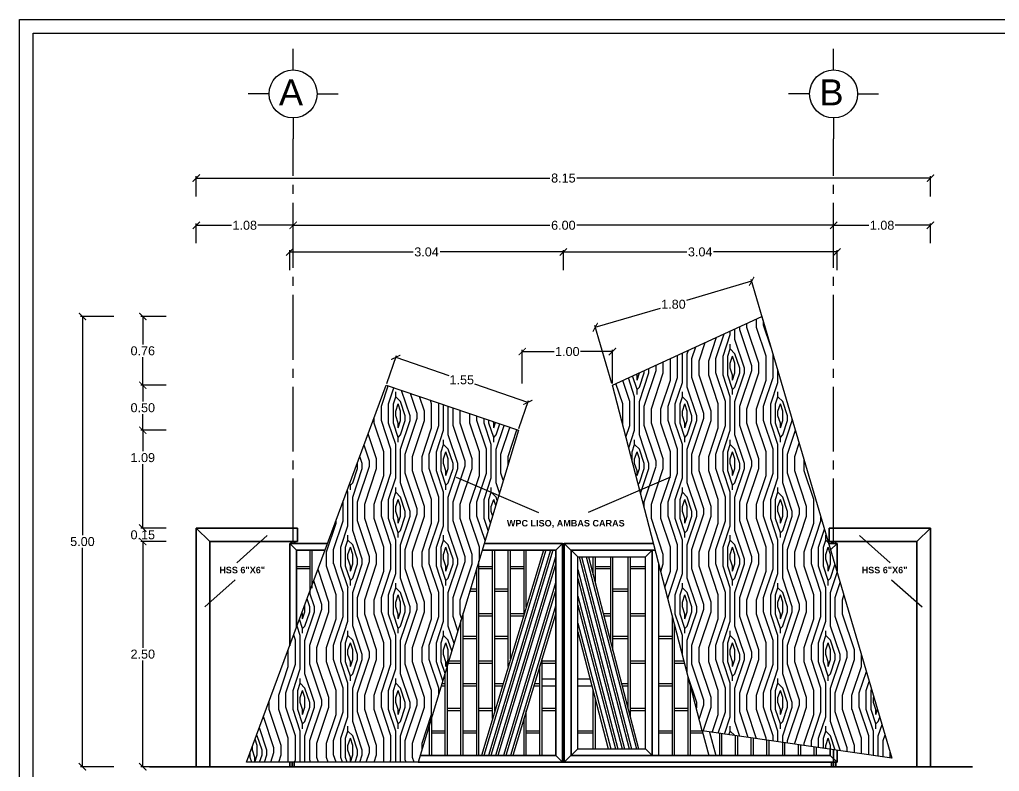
# Model space of a CAD drawing. Header units: millimetres. Extents: x 525387 to 527545, y 2235066 to 2235448.
# Drawn here: x 525706.13 to 525717.01, y 2235158.65 to 2235167 of the extents above; entities that cross this region are included whole.
import ezdxf

# ---------------------------------------------------------------- set-up
doc = ezdxf.new("R2010")
doc.units = ezdxf.units.MM
doc.linetypes.add('ACAD_ISO04W100', pattern=[30, 24, -3, 0, -3])
for name, color, linetype in [('auxiliar', 6, 'Continuous'), ('COTAS', 2, 'Continuous'), ('EJES', 1, 'Continuous'), ('muebles', 2, 'Continuous'), ('pie de plano', 7, 'Continuous'), ('ventanas', 3, 'Continuous')]:
    doc.layers.add(name, color=color, linetype=linetype)
doc.layers.add('muro', color=5, linetype='Continuous', lineweight=35)
doc.styles.add('ARIAL', font='ariali.ttf')
doc.styles.get("Standard").update_dxf_attribs({"font": 'arial.ttf'})
doc.styles.add('STYLE1', font='arial.ttf')
doc.dimstyles.new('ISO-25', dxfattribs={"dimtxt": 0.04, "dimasz": 0.02, "dimexe": 0.02, "dimexo": 0.02, "dimgap": 0.02, "dimtad": 0, "dimtih": 1, "dimtoh": 1, "dimzin": 1, "dimdsep": 46, "dimtxsty": 'Standard', "dimcen": 0.02, "dimazin": 0, "dimtfac": 1, "dimtmove": 0, "dimatfit": 3, "dimfxl": 1, "dimarcsym": 0})
pattern_1 = [(45, (525715.6367, 2235159.1811), (0, 1.06066), [0.0375, -0.7125]), (135, (525715.6632, 2235159.57884), (-1.06066, 8e-17), [0.075, -0.675]), (90, (525715.61017, 2235159.41974), (-0.53033, 0.53033), [0.053025, -0.159075, 0.053025, -0.10605, 0.37125, -0.318235]), (90, (525715.6367, 2235159.12806), (-0.53033, 0.53033), [0.053033, -0.106065, 0.053033, -0.84853]), (90, (525715.76927, 2235159.3667), (-0.53033, 0.53033), [0.05303, -1.00763]), (90, (525715.8488, 2235159.3932), (-0.53033, 0.53033), [0.05303, -1.00763]), (90, (525715.71623, 2235159.3667), (-0.53033, 0.53033), [0.05303, -1.00763]), (90, (525715.6632, 2235159.3667), (-0.53033, 0.53033), [0.106065, -0.954595]), (90, (525715.39804, 2235159.89704), (-0.53033, 0.53033), [0.106065, -0.954595]), (90, (525715.58365, 2235159.3402), (-0.53033, 0.53033), [0.21213, -0.84853]), (90, (525715.5306, 2235159.3402), (-0.53033, 0.53033), [0.21213, -0.84853]), (90, (525715.71623, 2235159.844), (-0.53033, 0.53033), [0.21213, -0.84853]), (90, (525715.45107, 2235159.3667), (-0.53033, 0.53033), [0.1591, -0.90156]), (90, (525715.26545, 2235159.3402), (-0.53033, 0.53033), [0.1591, -0.90156]), (90, (525715.3715, 2235159.3402), (-0.53033, 0.53033), [0.1591, -0.90156]), (90, (525715.55714, 2235159.844), (-0.53033, 0.53033), [0.265165, -0.795495]), (90, (525715.4776, 2235159.8175), (-0.53033, 0.53033), [0.265165, -0.795495]), (90, (525715.6632, 2235159.73794), (-0.53033, 0.53033), [0.37123, -0.68943]), (71.565, (525715.6367, 2235159.28716), (0.53033, 0.53033), [0.08385, -1.5932]), (71.565, (525715.58365, 2235159.55232), (0.53033, 0.53033), [0.08385, -1.5932]), (71.565, (525715.61017, 2235159.47277), (0.53033, 0.53033), [0.08385, -1.5932]), (71.565, (525715.6632, 2235159.2076), (0.53033, 0.53033), [0.167705, -1.509346]), (71.565, (525715.53062, 2235159.55232), (0.53033, 0.53033), [0.25156, -1.425493]), (71.565, (525715.45107, 2235159.5258), (0.53033, 0.53033), [0.33541, -1.34164]), (71.565, (525715.37152, 2235159.4993), (0.53033, 0.53033), [0.33541, -1.34164]), (71.565, (525715.13287, 2235159.57884), (0.53033, 0.53033), [0.33541, -1.34164]), (71.565, (525715.1859, 2235159.5258), (0.53033, 0.53033), [0.41926, -1.25779]), (71.565, (525715.26545, 2235159.4993), (0.53033, 0.53033), [0.41926, -1.25779]), (108.435, (525715.6632, 2235159.47277), (-0.53033, 0.53033), [0.08385, -1.5932]), (108.435, (525715.6367, 2235159.3402), (-0.53033, 0.53033), [0.08385, -1.5932]), (108.435, (525715.6367, 2235159.1811), (-0.53033, 0.53033), [0.167705, -1.509346]), (108.435, (525715.71623, 2235159.41974), (-0.53033, 0.53033), [0.167705, -1.509346]), (108.435, (525715.61017, 2235159.10154), (-0.53033, 0.53033), [0.25156, -1.425493]), (108.435, (525715.55714, 2235159.0485), (-0.53033, 0.53033), [0.33541, -1.34164]), (108.435, (525716.0079, 2235159.55232), (-0.53033, 0.53033), [0.33541, -1.34164]), (108.435, (525715.76927, 2235159.41974), (-0.53033, 0.53033), [0.33541, -1.34164]), (108.435, (525715.92837, 2235159.47277), (-0.53033, 0.53033), [0.41926, -1.25779]), (108.435, (525715.8488, 2235159.44626), (-0.53033, 0.53033), [0.41926, -1.25779])]

# ---------------------------------------------------------------- blocks, each defined once
blk = doc.blocks.new('_ArchTick')
at = {"color": 0, "linetype": 'ByBlock', "lineweight": 0, "const_width": 0.15}
blk.add_lwpolyline([(-0.5, -0.5), (0.5, 0.5)], dxfattribs=at)
blk = doc.blocks.new('*D258')
at = {"layer": 'COTAS', "color": 0, "linetype": 'Continuous', "lineweight": -2, "transparency": 16777216}
for p, q in [((525708.093, 2235164.518), (525708.093, 2235164.738)), ((525708.093, 2235164.718), (525708.485, 2235164.718)), ((525709.168, 2235164.718), (525708.776, 2235164.718)), ((525709.168, 2235164.518), (525709.168, 2235164.738))]:
    blk.add_line(p, q, dxfattribs=at)
at = {"layer": 'Defpoints', "color": 0, "linetype": 'Continuous', "transparency": 16777216}
for p in [(525709.168, 2235164.718), (525708.093, 2235164.498), (525709.168, 2235164.498)]:
    blk.add_point(p, dxfattribs=at)
at = {"layer": 'COTAS', "color": 0, "linetype": 'Continuous', "lineweight": -2, "transparency": 16777216, "xscale": 0.08, "yscale": 0.08, "zscale": 0.08, "rotation": 180}
blk.add_blockref('_ArchTick', (525708.093, 2235164.718), dxfattribs=at)
at = {"layer": 'COTAS', "color": 0, "linetype": 'Continuous', "lineweight": -2, "transparency": 16777216, "xscale": 0.08, "yscale": 0.08, "zscale": 0.08}
blk.add_blockref('_ArchTick', (525709.168, 2235164.718), dxfattribs=at)
at = {"layer": 'COTAS', "color": 0, "linetype": 'Continuous', "lineweight": -3, "transparency": 16777216, "insert": (525708.631, 2235164.718), "char_height": 0.1, "attachment_point": 5}
blk.add_mtext('1.08', dxfattribs=at)
blk = doc.blocks.new('*D259')
at = {"layer": 'COTAS', "color": 0, "linetype": 'Continuous', "lineweight": -2, "transparency": 16777216}
for p, q in [((525709.168, 2235164.518), (525709.168, 2235164.738)), ((525709.168, 2235164.718), (525712.018, 2235164.718)), ((525715.168, 2235164.718), (525712.318, 2235164.718)), ((525715.168, 2235164.518), (525715.168, 2235164.738))]:
    blk.add_line(p, q, dxfattribs=at)
at = {"layer": 'Defpoints', "color": 0, "linetype": 'Continuous', "transparency": 16777216}
for p in [(525715.168, 2235164.718), (525709.168, 2235164.498), (525715.168, 2235164.498)]:
    blk.add_point(p, dxfattribs=at)
at = {"layer": 'COTAS', "color": 0, "linetype": 'Continuous', "lineweight": -2, "transparency": 16777216, "xscale": 0.08, "yscale": 0.08, "zscale": 0.08, "rotation": 180}
blk.add_blockref('_ArchTick', (525709.168, 2235164.718), dxfattribs=at)
at = {"layer": 'COTAS', "color": 0, "linetype": 'Continuous', "lineweight": -2, "transparency": 16777216, "xscale": 0.08, "yscale": 0.08, "zscale": 0.08}
blk.add_blockref('_ArchTick', (525715.168, 2235164.718), dxfattribs=at)
at = {"layer": 'COTAS', "color": 0, "linetype": 'Continuous', "lineweight": -3, "transparency": 16777216, "insert": (525712.168, 2235164.718), "char_height": 0.1, "attachment_point": 5}
blk.add_mtext('6.00', dxfattribs=at)
blk = doc.blocks.new('*D260')
at = {"layer": 'COTAS', "color": 0, "linetype": 'Continuous', "lineweight": -2, "transparency": 16777216}
for p, q in [((525715.168, 2235164.518), (525715.168, 2235164.738)), ((525715.168, 2235164.718), (525715.56, 2235164.718)), ((525716.243, 2235164.718), (525715.851, 2235164.718)), ((525716.243, 2235164.518), (525716.243, 2235164.738))]:
    blk.add_line(p, q, dxfattribs=at)
at = {"layer": 'Defpoints', "color": 0, "linetype": 'Continuous', "transparency": 16777216}
for p in [(525716.243, 2235164.718), (525715.168, 2235164.498), (525716.243, 2235164.498)]:
    blk.add_point(p, dxfattribs=at)
at = {"layer": 'COTAS', "color": 0, "linetype": 'Continuous', "lineweight": -2, "transparency": 16777216, "xscale": 0.08, "yscale": 0.08, "zscale": 0.08, "rotation": 180}
blk.add_blockref('_ArchTick', (525715.168, 2235164.718), dxfattribs=at)
at = {"layer": 'COTAS', "color": 0, "linetype": 'Continuous', "lineweight": -2, "transparency": 16777216, "xscale": 0.08, "yscale": 0.08, "zscale": 0.08}
blk.add_blockref('_ArchTick', (525716.243, 2235164.718), dxfattribs=at)
at = {"layer": 'COTAS', "color": 0, "linetype": 'Continuous', "lineweight": -3, "transparency": 16777216, "insert": (525715.706, 2235164.718), "char_height": 0.1, "attachment_point": 5}
blk.add_mtext('1.08', dxfattribs=at)
blk = doc.blocks.new('*D261')
at = {"layer": 'COTAS', "color": 0, "linetype": 'Continuous', "lineweight": -2, "transparency": 16777216}
for p, q in [((525708.093, 2235165.038), (525708.093, 2235165.262)), ((525708.093, 2235165.242), (525712.018, 2235165.242)), ((525716.243, 2235165.242), (525712.318, 2235165.242)), ((525716.243, 2235165.038), (525716.243, 2235165.262))]:
    blk.add_line(p, q, dxfattribs=at)
at = {"layer": 'Defpoints', "color": 0, "linetype": 'Continuous', "transparency": 16777216}
for p in [(525716.243, 2235165.242), (525708.093, 2235165.018), (525716.243, 2235165.018)]:
    blk.add_point(p, dxfattribs=at)
at = {"layer": 'COTAS', "color": 0, "linetype": 'Continuous', "lineweight": -2, "transparency": 16777216, "xscale": 0.08, "yscale": 0.08, "zscale": 0.08, "rotation": 180}
blk.add_blockref('_ArchTick', (525708.093, 2235165.242), dxfattribs=at)
at = {"layer": 'COTAS', "color": 0, "linetype": 'Continuous', "lineweight": -2, "transparency": 16777216, "xscale": 0.08, "yscale": 0.08, "zscale": 0.08}
blk.add_blockref('_ArchTick', (525716.243, 2235165.242), dxfattribs=at)
at = {"layer": 'COTAS', "color": 0, "linetype": 'Continuous', "lineweight": -3, "transparency": 16777216, "insert": (525712.168, 2235165.242), "char_height": 0.1, "attachment_point": 5}
blk.add_mtext('8.15', dxfattribs=at)
blk = doc.blocks.new('*D262')
at = {"layer": 'COTAS', "color": 0, "linetype": 'Continuous', "lineweight": -2, "transparency": 16777216}
for p, q in [((525714.442, 2235163.471), (525714.252, 2235164.116)), ((525714.258, 2235164.096), (525713.535, 2235163.884)), ((525712.522, 2235163.586), (525713.245, 2235163.799)), ((525712.706, 2235162.961), (525712.517, 2235163.605))]:
    blk.add_line(p, q, dxfattribs=at)
at = {"layer": 'Defpoints', "color": 0, "linetype": 'Continuous', "transparency": 16777216}
for p in [(525714.258, 2235164.096), (525714.447, 2235163.452), (525712.712, 2235162.942)]:
    blk.add_point(p, dxfattribs=at)
at = {"layer": 'COTAS', "color": 0, "linetype": 'Continuous', "lineweight": -2, "transparency": 16777216, "xscale": 0.08, "yscale": 0.08, "zscale": 0.08}
for p, rotation in [((525714.258, 2235164.096), 16.38531262019208), ((525712.522, 2235163.586), 196.3853126201921)]:
    blk.add_blockref('_ArchTick', p, dxfattribs=dict(at, rotation=rotation))
at = {"layer": 'COTAS', "color": 0, "linetype": 'Continuous', "lineweight": -3, "transparency": 16777216, "insert": (525713.39, 2235163.841), "char_height": 0.1, "attachment_point": 5}
blk.add_mtext('1.80', dxfattribs=at)
blk = doc.blocks.new('*D263')
at = {"layer": 'COTAS', "color": 0, "linetype": 'Continuous', "lineweight": -2, "transparency": 16777216}
for p, q in [((525711.712, 2235162.962), (525711.712, 2235163.336)), ((525711.712, 2235163.316), (525712.067, 2235163.316)), ((525712.712, 2235163.316), (525712.357, 2235163.316)), ((525712.712, 2235162.962), (525712.712, 2235163.336))]:
    blk.add_line(p, q, dxfattribs=at)
at = {"layer": 'Defpoints', "color": 0, "linetype": 'Continuous', "transparency": 16777216}
for p in [(525711.712, 2235163.316), (525711.712, 2235162.942), (525712.712, 2235162.942)]:
    blk.add_point(p, dxfattribs=at)
at = {"layer": 'COTAS', "color": 0, "linetype": 'Continuous', "lineweight": -2, "transparency": 16777216, "xscale": 0.08, "yscale": 0.08, "zscale": 0.08, "rotation": 180}
blk.add_blockref('_ArchTick', (525711.712, 2235163.316), dxfattribs=at)
at = {"layer": 'COTAS', "color": 0, "linetype": 'Continuous', "lineweight": -2, "transparency": 16777216, "xscale": 0.08, "yscale": 0.08, "zscale": 0.08}
blk.add_blockref('_ArchTick', (525712.712, 2235163.316), dxfattribs=at)
at = {"layer": 'COTAS', "color": 0, "linetype": 'Continuous', "lineweight": -3, "transparency": 16777216, "insert": (525712.212, 2235163.316), "char_height": 0.1, "attachment_point": 5}
blk.add_mtext('1.00', dxfattribs=at)
blk = doc.blocks.new('*D264')
at = {"layer": 'COTAS', "color": 0, "linetype": 'Continuous', "lineweight": -2, "transparency": 16777216}
for p, q in [((525710.208, 2235162.961), (525710.314, 2235163.271)), ((525710.307, 2235163.252), (525710.895, 2235163.052)), ((525711.774, 2235162.752), (525711.186, 2235162.953)), ((525711.674, 2235162.461), (525711.78, 2235162.771))]:
    blk.add_line(p, q, dxfattribs=at)
at = {"layer": 'Defpoints', "color": 0, "linetype": 'Continuous', "transparency": 16777216}
for p in [(525710.307, 2235163.252), (525710.202, 2235162.942), (525711.668, 2235162.442)]:
    blk.add_point(p, dxfattribs=at)
at = {"layer": 'COTAS', "color": 0, "linetype": 'Continuous', "lineweight": -2, "transparency": 16777216, "xscale": 0.08, "yscale": 0.08, "zscale": 0.08}
for p, rotation in [((525710.307, 2235163.252), 161.194489787078), ((525711.774, 2235162.752), 341.194489787078)]:
    blk.add_blockref('_ArchTick', p, dxfattribs=dict(at, rotation=rotation))
at = {"layer": 'COTAS', "color": 0, "linetype": 'Continuous', "lineweight": -3, "transparency": 16777216, "insert": (525711.04, 2235163.002), "char_height": 0.1, "attachment_point": 5}
blk.add_mtext('1.55', dxfattribs=at)
blk = doc.blocks.new('*D265')
at = {"layer": 'COTAS', "color": 0, "linetype": 'Continuous', "lineweight": -2, "transparency": 16777216}
for p, q in [((525707.757, 2235161.206), (525707.479, 2235161.206)), ((525707.499, 2235161.206), (525707.499, 2235160.027)), ((525707.499, 2235158.706), (525707.499, 2235159.885)), ((525707.757, 2235158.706), (525707.479, 2235158.706))]:
    blk.add_line(p, q, dxfattribs=at)
at = {"layer": 'Defpoints', "color": 0, "linetype": 'Continuous', "transparency": 16777216}
for p in [(525707.499, 2235161.206), (525707.777, 2235161.206), (525707.777, 2235158.706)]:
    blk.add_point(p, dxfattribs=at)
at = {"layer": 'COTAS', "color": 0, "linetype": 'Continuous', "lineweight": -2, "transparency": 16777216, "xscale": 0.08, "yscale": 0.08, "zscale": 0.08}
for p, rotation in [((525707.499, 2235161.206), 90), ((525707.499, 2235158.706), 270)]:
    blk.add_blockref('_ArchTick', p, dxfattribs=dict(at, rotation=rotation))
at = {"layer": 'COTAS', "color": 0, "linetype": 'Continuous', "lineweight": -3, "transparency": 16777216, "insert": (525707.499, 2235159.956), "char_height": 0.1, "attachment_point": 5}
blk.add_mtext('2.50', dxfattribs=at)
blk = doc.blocks.new('*D266')
at = {"layer": 'COTAS', "color": 0, "linetype": 'Continuous', "lineweight": -2, "transparency": 16777216}
for p, q in [((525707.737, 2235162.442), (525707.479, 2235162.442)), ((525707.499, 2235162.442), (525707.499, 2235162.209)), ((525707.499, 2235161.356), (525707.499, 2235162.067)), ((525707.737, 2235161.356), (525707.479, 2235161.356))]:
    blk.add_line(p, q, dxfattribs=at)
at = {"layer": 'Defpoints', "color": 0, "linetype": 'Continuous', "transparency": 16777216}
for p in [(525707.499, 2235162.442), (525707.757, 2235162.442), (525707.757, 2235161.356)]:
    blk.add_point(p, dxfattribs=at)
at = {"layer": 'COTAS', "color": 0, "linetype": 'Continuous', "lineweight": -2, "transparency": 16777216, "xscale": 0.08, "yscale": 0.08, "zscale": 0.08}
for p, rotation in [((525707.499, 2235162.442), 90), ((525707.499, 2235161.356), 270)]:
    blk.add_blockref('_ArchTick', p, dxfattribs=dict(at, rotation=rotation))
at = {"layer": 'COTAS', "color": 0, "linetype": 'Continuous', "lineweight": -3, "transparency": 16777216, "insert": (525707.499, 2235162.138), "char_height": 0.1, "attachment_point": 5}
blk.add_mtext('1.09', dxfattribs=at)
blk = doc.blocks.new('*D267')
at = {"layer": 'COTAS', "color": 0, "linetype": 'Continuous', "lineweight": -2, "transparency": 16777216}
for p, q in [((525707.757, 2235162.942), (525707.479, 2235162.942)), ((525707.499, 2235162.942), (525707.499, 2235162.763)), ((525707.499, 2235162.442), (525707.499, 2235162.621)), ((525707.757, 2235162.442), (525707.479, 2235162.442))]:
    blk.add_line(p, q, dxfattribs=at)
at = {"layer": 'Defpoints', "color": 0, "linetype": 'Continuous', "transparency": 16777216}
for p in [(525707.499, 2235162.942), (525707.777, 2235162.942), (525707.777, 2235162.442)]:
    blk.add_point(p, dxfattribs=at)
at = {"layer": 'COTAS', "color": 0, "linetype": 'Continuous', "lineweight": -2, "transparency": 16777216, "xscale": 0.08, "yscale": 0.08, "zscale": 0.08}
for p, rotation in [((525707.499, 2235162.942), 90), ((525707.499, 2235162.442), 270)]:
    blk.add_blockref('_ArchTick', p, dxfattribs=dict(at, rotation=rotation))
at = {"layer": 'COTAS', "color": 0, "linetype": 'Continuous', "lineweight": -3, "transparency": 16777216, "insert": (525707.499, 2235162.692), "char_height": 0.1, "attachment_point": 5}
blk.add_mtext('0.50', dxfattribs=at)
blk = doc.blocks.new('*D268')
at = {"layer": 'COTAS', "color": 0, "linetype": 'Continuous', "lineweight": -2, "transparency": 16777216}
for p, q in [((525707.757, 2235163.706), (525707.479, 2235163.706)), ((525707.499, 2235163.706), (525707.499, 2235163.395)), ((525707.499, 2235162.942), (525707.499, 2235163.253)), ((525707.758, 2235162.942), (525707.479, 2235162.942))]:
    blk.add_line(p, q, dxfattribs=at)
at = {"layer": 'Defpoints', "color": 0, "linetype": 'Continuous', "transparency": 16777216}
for p in [(525707.499, 2235163.706), (525707.777, 2235163.706), (525707.778, 2235162.942)]:
    blk.add_point(p, dxfattribs=at)
at = {"layer": 'COTAS', "color": 0, "linetype": 'Continuous', "lineweight": -2, "transparency": 16777216, "xscale": 0.08, "yscale": 0.08, "zscale": 0.08}
for p, rotation in [((525707.499, 2235163.706), 90), ((525707.499, 2235162.942), 270)]:
    blk.add_blockref('_ArchTick', p, dxfattribs=dict(at, rotation=rotation))
at = {"layer": 'COTAS', "color": 0, "linetype": 'Continuous', "lineweight": -3, "transparency": 16777216, "insert": (525707.499, 2235163.324), "char_height": 0.1, "attachment_point": 5}
blk.add_mtext('0.76', dxfattribs=at)
blk = doc.blocks.new('*D269')
at = {"layer": 'COTAS', "color": 0, "linetype": 'Continuous', "lineweight": -2, "transparency": 16777216}
for p, q in [((525707.179, 2235163.706), (525706.809, 2235163.706)), ((525706.829, 2235163.706), (525706.829, 2235161.277)), ((525706.829, 2235158.706), (525706.829, 2235161.135)), ((525707.179, 2235158.706), (525706.809, 2235158.706))]:
    blk.add_line(p, q, dxfattribs=at)
at = {"layer": 'Defpoints', "color": 0, "linetype": 'Continuous', "transparency": 16777216}
for p in [(525706.829, 2235163.706), (525707.199, 2235163.706), (525707.199, 2235158.706)]:
    blk.add_point(p, dxfattribs=at)
at = {"layer": 'COTAS', "color": 0, "linetype": 'Continuous', "lineweight": -2, "transparency": 16777216, "xscale": 0.08, "yscale": 0.08, "zscale": 0.08}
for p, rotation in [((525706.829, 2235163.706), 90), ((525706.829, 2235158.706), 270)]:
    blk.add_blockref('_ArchTick', p, dxfattribs=dict(at, rotation=rotation))
at = {"layer": 'COTAS', "color": 0, "linetype": 'Continuous', "lineweight": -3, "transparency": 16777216, "insert": (525706.829, 2235161.206), "char_height": 0.1, "attachment_point": 5}
blk.add_mtext('5.00', dxfattribs=at)
blk = doc.blocks.new('*D270')
at = {"layer": 'COTAS', "color": 0, "linetype": 'Continuous', "lineweight": -2, "transparency": 16777216}
for p, q in [((525707.757, 2235161.356), (525707.479, 2235161.356)), ((525707.499, 2235161.356), (525707.499, 2235161.352)), ((525707.757, 2235161.206), (525707.479, 2235161.206)), ((525707.499, 2235161.206), (525707.499, 2235161.21))]:
    blk.add_line(p, q, dxfattribs=at)
at = {"layer": 'Defpoints', "color": 0, "linetype": 'Continuous', "transparency": 16777216}
for p in [(525707.499, 2235161.356), (525707.777, 2235161.356), (525707.777, 2235161.206)]:
    blk.add_point(p, dxfattribs=at)
at = {"layer": 'COTAS', "color": 0, "linetype": 'Continuous', "lineweight": -2, "transparency": 16777216, "xscale": 0.08, "yscale": 0.08, "zscale": 0.08}
for p, rotation in [((525707.499, 2235161.356), 90), ((525707.499, 2235161.206), 270)]:
    blk.add_blockref('_ArchTick', p, dxfattribs=dict(at, rotation=rotation))
at = {"layer": 'COTAS', "color": 0, "linetype": 'Continuous', "lineweight": -3, "transparency": 16777216, "insert": (525707.499, 2235161.281), "char_height": 0.1, "attachment_point": 5}
blk.add_mtext('0.15', dxfattribs=at)
blk = doc.blocks.new('EJE')
at = {"layer": 'EJES', "color": 2}
for p, q in [((-0.78, 0.416), (-0.78, 0.78)), ((-1.196, 0), (-1.56, 0)), ((-0.364, 0), (0, 0)), ((-0.78, -0.416), (-0.78, -0.78))]:
    blk.add_line(p, q, dxfattribs=at)
at = {"layer": 'EJES', "color": 4}
blk.add_circle((-0.78, 0), 0.416, dxfattribs=at)
blk = doc.blocks.new('*D271')
at = {"layer": 'COTAS', "color": 0, "linetype": 'Continuous', "lineweight": -2, "transparency": 16777216}
for p, q in [((525709.131, 2235164.221), (525709.131, 2235164.442)), ((525712.168, 2235164.221), (525712.168, 2235164.442)), ((525709.131, 2235164.422), (525710.5, 2235164.422)), ((525712.168, 2235164.422), (525710.799, 2235164.422))]:
    blk.add_line(p, q, dxfattribs=at)
at = {"layer": 'Defpoints', "color": 0, "linetype": 'Continuous', "transparency": 16777216}
for p in [(525712.168, 2235164.422), (525709.131, 2235164.201), (525712.168, 2235164.201)]:
    blk.add_point(p, dxfattribs=at)
at = {"layer": 'COTAS', "color": 0, "linetype": 'Continuous', "lineweight": -2, "transparency": 16777216, "xscale": 0.08, "yscale": 0.08, "zscale": 0.08, "rotation": 180}
blk.add_blockref('_ArchTick', (525709.131, 2235164.422), dxfattribs=at)
at = {"layer": 'COTAS', "color": 0, "linetype": 'Continuous', "lineweight": -2, "transparency": 16777216, "xscale": 0.08, "yscale": 0.08, "zscale": 0.08}
blk.add_blockref('_ArchTick', (525712.168, 2235164.422), dxfattribs=at)
at = {"layer": 'COTAS', "color": 0, "linetype": 'Continuous', "lineweight": -3, "transparency": 16777216, "insert": (525710.649, 2235164.422), "char_height": 0.1, "attachment_point": 5}
blk.add_mtext('3.04', dxfattribs=at)
blk = doc.blocks.new('*D272')
at = {"layer": 'COTAS', "color": 0, "linetype": 'Continuous', "lineweight": -2, "transparency": 16777216}
for p, q in [((525712.168, 2235164.221), (525712.168, 2235164.442)), ((525715.206, 2235164.221), (525715.206, 2235164.442)), ((525712.168, 2235164.422), (525713.537, 2235164.422)), ((525715.206, 2235164.422), (525713.836, 2235164.422))]:
    blk.add_line(p, q, dxfattribs=at)
at = {"layer": 'Defpoints', "color": 0, "linetype": 'Continuous', "transparency": 16777216}
for p in [(525715.206, 2235164.422), (525712.168, 2235164.201), (525715.206, 2235164.201)]:
    blk.add_point(p, dxfattribs=at)
at = {"layer": 'COTAS', "color": 0, "linetype": 'Continuous', "lineweight": -2, "transparency": 16777216, "xscale": 0.08, "yscale": 0.08, "zscale": 0.08, "rotation": 180}
blk.add_blockref('_ArchTick', (525712.168, 2235164.422), dxfattribs=at)
at = {"layer": 'COTAS', "color": 0, "linetype": 'Continuous', "lineweight": -2, "transparency": 16777216, "xscale": 0.08, "yscale": 0.08, "zscale": 0.08}
blk.add_blockref('_ArchTick', (525715.206, 2235164.422), dxfattribs=at)
at = {"layer": 'COTAS', "color": 0, "linetype": 'Continuous', "lineweight": -3, "transparency": 16777216, "insert": (525713.687, 2235164.422), "char_height": 0.1, "attachment_point": 5}
blk.add_mtext('3.04', dxfattribs=at)

msp = doc.modelspace()

# ---------------------------------------------------------------- hatches: boundary and pattern name
at = {"layer": 'muebles', "ltscale": 0.02}
h = msp.add_hatch(dxfattribs=at)
h.set_pattern_fill('HTWOOD25', color=22, scale=1.5, angle=-90.77, style=0, pattern_type=2)
h.set_pattern_definition(pattern_1)
h.paths.add_polyline_path([(525713.71, 2235159.103), (525712.712, 2235162.942), (525714.372, 2235163.706), (525715.815, 2235158.801)])
h = msp.add_hatch(dxfattribs=at)
h.set_pattern_fill('HTWOOD25', color=22, scale=1.5, angle=-90.77, style=0, pattern_type=2)
h.set_pattern_definition(pattern_1)
h.paths.add_polyline_path([(525710.557, 2235158.756), (525711.668, 2235162.442), (525710.202, 2235162.942), (525708.652, 2235158.756)])

# ---------------------------------------------------------------- linework, layer by layer
at = {"layer": 'auxiliar', "color": 1, "linetype": 'Continuous', "lineweight": -3}
for points in [[(525706.131, 2235167.002), (525728.631, 2235167.002), (525728.631, 2235152.002), (525706.131, 2235152.002)], [(525706.281, 2235166.852), (525728.481, 2235166.852), (525728.481, 2235152.152), (525706.281, 2235152.152)]]:
    msp.add_lwpolyline(points, close=True, dxfattribs=at)
at = {"layer": 'EJES', "linetype": 'ACAD_ISO04W100', "ltscale": 0.03}
for p, q in [((525709.168, 2235161.186), (525709.168, 2235165.678)), ((525715.168, 2235161.186), (525715.168, 2235165.678))]:
    msp.add_line(p, q, dxfattribs=at)
at = {"layer": 'muro', "color": 3}
for p, q in [((525708.093, 2235161.356), (525708.093, 2235158.706)), ((525709.218, 2235161.356), (525708.093, 2235161.356)), ((525708.093, 2235161.356), (525708.243, 2235161.206)), ((525709.218, 2235161.206), (525709.218, 2235161.356)), ((525715.118, 2235161.356), (525716.243, 2235161.356)), ((525715.118, 2235161.206), (525715.118, 2235161.356)), ((525716.243, 2235161.356), (525716.093, 2235161.206)), ((525716.243, 2235161.356), (525716.243, 2235158.706)), ((525708.243, 2235161.206), (525708.243, 2235158.706)), ((525709.218, 2235161.206), (525708.243, 2235161.206)), ((525709.552, 2235161.186), (525709.131, 2235161.186)), ((525709.131, 2235160.048), (525709.131, 2235161.186)), ((525711.289, 2235161.186), (525712.158, 2235161.186)), ((525712.158, 2235158.756), (525712.158, 2235161.186)), ((525712.178, 2235161.186), (525713.169, 2235161.186)), ((525712.178, 2235158.756), (525712.178, 2235161.186)), ((525715.113, 2235161.186), (525715.206, 2235161.186)), ((525715.118, 2235161.206), (525716.093, 2235161.206)), ((525715.206, 2235160.873), (525715.206, 2235161.186)), ((525716.093, 2235161.206), (525716.093, 2235158.706)), ((525709.524, 2235161.111), (525709.206, 2235161.111)), ((525709.206, 2235160.251), (525709.206, 2235161.111)), ((525711.267, 2235161.111), (525712.083, 2235161.111)), ((525712.083, 2235158.831), (525712.083, 2235161.111)), ((525712.253, 2235161.111), (525713.188, 2235161.111)), ((525712.253, 2235158.831), (525712.253, 2235161.111)), ((525713.153, 2235158.831), (525713.153, 2235161.111)), ((525715.131, 2235158.899), (525715.131, 2235158.831)), ((525715.206, 2235158.888), (525715.206, 2235158.756)), ((525710.579, 2235158.831), (525712.083, 2235158.831)), ((525712.253, 2235158.831), (525715.131, 2235158.831)), ((525710.557, 2235158.756), (525712.158, 2235158.756)), ((525712.178, 2235158.756), (525715.206, 2235158.756))]:
    msp.add_line(p, q, dxfattribs=at)
at = {"layer": 'muro', "color": 2}
for p, q in [((525709.206, 2235161.111), (525709.131, 2235161.186)), ((525709.148, 2235161.186), (525709.148, 2235161.206)), ((525709.188, 2235161.186), (525709.188, 2235161.206)), ((525715.134, 2235161.115), (525715.206, 2235161.186)), ((525715.148, 2235161.186), (525715.148, 2235161.206)), ((525715.188, 2235161.186), (525715.188, 2235161.206)), ((525715.131, 2235158.831), (525715.206, 2235158.756)), ((525709.131, 2235158.706), (525709.131, 2235158.756)), ((525709.181, 2235158.706), (525709.181, 2235158.756)), ((525715.143, 2235158.706), (525715.143, 2235158.756)), ((525715.193, 2235158.706), (525715.193, 2235158.756))]:
    msp.add_line(p, q, dxfattribs=at)
at = {"layer": 'muro', "color": 6}
for p, q in [((525715.168, 2235158.893), (525715.168, 2235158.706)), ((525709.156, 2235158.756), (525709.156, 2235158.706)), ((525709.156, 2235158.756), (525709.156, 2235158.706))]:
    msp.add_line(p, q, dxfattribs=at)
at = {"layer": 'muro'}
for p, q in [((525707.572, 2235158.706), (525716.708, 2235158.706)), ((525712.158, 2235158.756), (525712.178, 2235158.756))]:
    msp.add_line(p, q, dxfattribs=at)
at = {"layer": 'pie de plano', "lineweight": -3}
for p, q in [((525710.979, 2235161.921), (525711.892, 2235161.528)), ((525713.357, 2235161.921), (525712.444, 2235161.528)), ((525708.881, 2235161.272), (525708.542, 2235160.971)), ((525715.455, 2235161.272), (525715.794, 2235160.971)), ((525708.525, 2235160.781), (525708.186, 2235160.48)), ((525715.811, 2235160.781), (525716.15, 2235160.48))]:
    msp.add_line(p, q, dxfattribs=at)
at = {"layer": 'ventanas', "color": 2}
for p, q in [((525712.158, 2235161.186), (525712.083, 2235161.111)), ((525712.178, 2235161.186), (525712.328, 2235161.036)), ((525713.153, 2235161.111), (525713.078, 2235161.036)), ((525712.328, 2235161.036), (525713.078, 2235161.036)), ((525712.328, 2235158.906), (525712.328, 2235161.036)), ((525713.078, 2235158.906), (525713.078, 2235161.036)), ((525713.228, 2235158.831), (525713.228, 2235160.958)), ((525711.931, 2235159.681), (525712.083, 2235159.681)), ((525712.328, 2235159.681), (525712.465, 2235159.681)), ((525711.931, 2235159.606), (525712.083, 2235159.606)), ((525712.328, 2235159.606), (525712.484, 2235159.606)), ((525713.71, 2235159.103), (525713.781, 2235158.831)), ((525713.791, 2235159.091), (525713.859, 2235158.831)), ((525712.328, 2235158.906), (525712.178, 2235158.756)), ((525712.328, 2235158.906), (525713.078, 2235158.906)), ((525713.078, 2235158.906), (525713.153, 2235158.831)), ((525712.083, 2235158.831), (525712.158, 2235158.756))]:
    msp.add_line(p, q, dxfattribs=at)
at = {"layer": 'ventanas', "color": 6}
for p, q in [((525712.158, 2235161.186), (525712.178, 2235161.186)), ((525709.356, 2235160.622), (525709.356, 2235161.111)), ((525709.381, 2235160.69), (525709.381, 2235161.111)), ((525711.946, 2235161.111), (525711.258, 2235158.831)), ((525711.972, 2235161.111), (525711.284, 2235158.831)), ((525712.024, 2235161.111), (525711.336, 2235158.831)), ((525712.05, 2235161.111), (525711.363, 2235158.831)), ((525711.381, 2235159.24), (525711.381, 2235161.111)), ((525711.406, 2235159.323), (525711.406, 2235161.111)), ((525711.556, 2235159.82), (525711.556, 2235161.111)), ((525711.581, 2235159.903), (525711.581, 2235161.111)), ((525711.731, 2235160.4), (525711.731, 2235161.111)), ((525711.756, 2235160.483), (525711.756, 2235161.111)), ((525711.231, 2235158.831), (525711.231, 2235160.994)), ((525712.083, 2235161.047), (525711.415, 2235158.831)), ((525712.083, 2235160.961), (525711.441, 2235158.831)), ((525712.343, 2235161.036), (525712.9, 2235158.906)), ((525712.369, 2235161.036), (525712.926, 2235158.906)), ((525712.42, 2235161.036), (525712.978, 2235158.906)), ((525712.446, 2235161.036), (525713.003, 2235158.906)), ((525712.498, 2235160.838), (525712.498, 2235161.036)), ((525712.523, 2235160.742), (525712.523, 2235161.036)), ((525712.693, 2235160.092), (525712.693, 2235161.036)), ((525712.718, 2235159.997), (525712.718, 2235161.036)), ((525712.888, 2235159.347), (525712.888, 2235161.036)), ((525712.913, 2235159.252), (525712.913, 2235161.036)), ((525709.206, 2235160.931), (525709.356, 2235160.931)), ((525709.206, 2235160.906), (525709.356, 2235160.906)), ((525711.206, 2235158.831), (525711.206, 2235160.911)), ((525711.231, 2235160.931), (525711.381, 2235160.931)), ((525711.231, 2235160.906), (525711.381, 2235160.906)), ((525711.581, 2235160.931), (525711.731, 2235160.931)), ((525711.581, 2235160.906), (525711.731, 2235160.906)), ((525712.328, 2235160.895), (525712.848, 2235158.906)), ((525712.523, 2235160.931), (525712.693, 2235160.931)), ((525712.523, 2235160.906), (525712.693, 2235160.906)), ((525712.913, 2235160.931), (525713.078, 2235160.931)), ((525712.913, 2235160.906), (525713.078, 2235160.906)), ((525712.083, 2235160.759), (525711.502, 2235158.831)), ((525712.328, 2235160.796), (525712.822, 2235158.906)), ((525711.13, 2235160.656), (525711.206, 2235160.656)), ((525711.137, 2235160.681), (525711.206, 2235160.681)), ((525711.406, 2235160.681), (525711.558, 2235160.681)), ((525711.406, 2235160.656), (525711.558, 2235160.656)), ((525712.083, 2235160.672), (525711.528, 2235158.831)), ((525712.718, 2235160.681), (525712.888, 2235160.681)), ((525712.718, 2235160.656), (525712.888, 2235160.656)), ((525712.328, 2235160.599), (525712.771, 2235158.906)), ((525711.056, 2235158.831), (525711.056, 2235160.413)), ((525711.231, 2235160.406), (525711.381, 2235160.406)), ((525712.083, 2235160.499), (525711.58, 2235158.831)), ((525711.581, 2235160.406), (525711.731, 2235160.406)), ((525712.083, 2235160.412), (525711.606, 2235158.831)), ((525712.328, 2235160.5), (525712.745, 2235158.906)), ((525712.611, 2235160.406), (525712.693, 2235160.406)), ((525712.913, 2235160.406), (525713.078, 2235160.406)), ((525711.031, 2235158.831), (525711.031, 2235160.33)), ((525711.231, 2235160.381), (525711.381, 2235160.381)), ((525711.581, 2235160.381), (525711.726, 2235160.381)), ((525712.328, 2235160.302), (525712.693, 2235158.906)), ((525712.617, 2235160.381), (525712.693, 2235160.381)), ((525712.913, 2235160.381), (525713.078, 2235160.381)), ((525713.378, 2235158.831), (525713.378, 2235160.381)), ((525712.328, 2235160.204), (525712.667, 2235158.906)), ((525713.403, 2235158.831), (525713.403, 2235160.285)), ((525711.056, 2235160.156), (525711.206, 2235160.156)), ((525711.056, 2235160.131), (525711.206, 2235160.131)), ((525711.406, 2235160.156), (525711.558, 2235160.156)), ((525711.406, 2235160.131), (525711.558, 2235160.131)), ((525712.718, 2235160.156), (525712.888, 2235160.156)), ((525712.718, 2235160.131), (525712.888, 2235160.131)), ((525713.228, 2235160.156), (525713.378, 2235160.156)), ((525713.228, 2235160.131), (525713.378, 2235160.131)), ((525710.896, 2235159.881), (525711.031, 2235159.881)), ((525711.229, 2235159.881), (525711.381, 2235159.881)), ((525711.931, 2235158.831), (525711.931, 2235159.909)), ((525711.931, 2235159.881), (525712.083, 2235159.881)), ((525712.913, 2235159.881), (525713.078, 2235159.881)), ((525713.403, 2235159.881), (525713.508, 2235159.881)), ((525710.881, 2235158.831), (525710.881, 2235159.833)), ((525710.888, 2235159.856), (525711.031, 2235159.856)), ((525711.229, 2235159.856), (525711.381, 2235159.856)), ((525711.906, 2235158.831), (525711.906, 2235159.826)), ((525711.931, 2235159.856), (525712.083, 2235159.856)), ((525712.913, 2235159.856), (525713.078, 2235159.856)), ((525713.403, 2235159.856), (525713.514, 2235159.856)), ((525710.856, 2235158.831), (525710.856, 2235159.75)), ((525713.553, 2235158.831), (525713.553, 2235159.708)), ((525710.813, 2235159.606), (525710.856, 2235159.606)), ((525710.82, 2235159.631), (525710.856, 2235159.631)), ((525711.056, 2235159.631), (525711.206, 2235159.631)), ((525711.056, 2235159.606), (525711.206, 2235159.606)), ((525711.406, 2235159.631), (525711.499, 2235159.631)), ((525711.406, 2235159.606), (525711.492, 2235159.606)), ((525711.84, 2235159.606), (525711.906, 2235159.606)), ((525711.847, 2235159.631), (525711.906, 2235159.631)), ((525712.498, 2235158.906), (525712.498, 2235159.554)), ((525712.814, 2235159.631), (525712.888, 2235159.631)), ((525712.82, 2235159.606), (525712.888, 2235159.606)), ((525713.228, 2235159.631), (525713.378, 2235159.631)), ((525713.228, 2235159.606), (525713.378, 2235159.606)), ((525713.578, 2235158.831), (525713.578, 2235159.612)), ((525712.523, 2235158.906), (525712.523, 2235159.458)), ((525710.879, 2235159.356), (525711.031, 2235159.356)), ((525710.879, 2235159.331), (525711.031, 2235159.331)), ((525711.229, 2235159.356), (525711.381, 2235159.356)), ((525711.229, 2235159.331), (525711.381, 2235159.331)), ((525711.756, 2235158.831), (525711.756, 2235159.329)), ((525711.931, 2235159.356), (525712.083, 2235159.356)), ((525711.931, 2235159.331), (525712.083, 2235159.331)), ((525712.913, 2235159.356), (525713.078, 2235159.356)), ((525712.913, 2235159.331), (525713.078, 2235159.331)), ((525713.403, 2235159.356), (525713.553, 2235159.356)), ((525713.403, 2235159.331), (525713.553, 2235159.331)), ((525710.706, 2235158.831), (525710.706, 2235159.253)), ((525711.731, 2235158.831), (525711.731, 2235159.246)), ((525710.681, 2235158.831), (525710.681, 2235159.17)), ((525710.704, 2235159.106), (525710.856, 2235159.106)), ((525711.056, 2235159.106), (525711.206, 2235159.106)), ((525711.754, 2235159.106), (525711.906, 2235159.106)), ((525712.328, 2235159.106), (525712.498, 2235159.106)), ((525713.228, 2235159.106), (525713.378, 2235159.106)), ((525713.578, 2235159.106), (525713.71, 2235159.106)), ((525710.704, 2235159.081), (525710.856, 2235159.081)), ((525711.056, 2235159.081), (525711.206, 2235159.081)), ((525711.754, 2235159.081), (525711.906, 2235159.081)), ((525712.328, 2235159.081), (525712.498, 2235159.081)), ((525713.228, 2235159.081), (525713.378, 2235159.081)), ((525713.578, 2235159.081), (525713.716, 2235159.081)), ((525713.903, 2235158.831), (525713.903, 2235159.075)), ((525713.928, 2235158.831), (525713.928, 2235159.071)), ((525714.078, 2235158.831), (525714.078, 2235159.05)), ((525714.103, 2235158.831), (525714.103, 2235159.046)), ((525714.253, 2235158.831), (525714.253, 2235159.025)), ((525714.278, 2235158.831), (525714.278, 2235159.021)), ((525714.428, 2235158.831), (525714.428, 2235159)), ((525714.453, 2235158.831), (525714.453, 2235158.996)), ((525714.603, 2235158.831), (525714.603, 2235158.975)), ((525714.628, 2235158.831), (525714.628, 2235158.971)), ((525714.778, 2235158.831), (525714.778, 2235158.949)), ((525714.803, 2235158.831), (525714.803, 2235158.946)), ((525714.953, 2235158.831), (525714.953, 2235158.924)), ((525714.978, 2235158.831), (525714.978, 2235158.921))]:
    msp.add_line(p, q, dxfattribs=at)
at = {"layer": 'ventanas'}
for points in [[(525715.815, 2235158.801), (525713.71, 2235159.103), (525712.712, 2235162.942), (525714.372, 2235163.706)], [(525708.652, 2235158.756), (525710.202, 2235162.942), (525711.668, 2235162.442), (525710.557, 2235158.756)]]:
    msp.add_lwpolyline(points, close=True, dxfattribs=at)

# ---------------------------------------------------------------- block references
at = {"layer": 'EJES', "lineweight": -3, "xscale": 0.6400000000000001, "yscale": 0.6400000000000001, "zscale": 0.6400000000000001}
for p in [(525709.667, 2235166.177), (525715.667, 2235166.177)]:
    msp.add_blockref('EJE', p, dxfattribs=at)

# ---------------------------------------------------------------- texts
at = {"layer": 'EJES', "color": 7, "lineweight": -3, "style": 'STYLE1'}
for s, p in [('A', (525709.01, 2235166.05)), ('B', (525715.01, 2235166.05))]:
    msp.add_text(s, height=0.288, dxfattribs=at).set_placement(p)
at = {"layer": 'pie de plano', "lineweight": -3, "char_height": 0.072, "width": 2.47589, "style": 'ARIAL'}
for s, insert, attachment_point in [('{\\fArial|b1|i0|c0|p34;WPC LISO, AMBAS CARAS}', (525711.541, 2235161.446), 1), ('{\\fArial|b1|i0|c0|p34;HSS 6"X6"}', (525708.857, 2235160.926), 3), ('{\\fArial|b1|i0|c0|p34;HSS 6"X6"}', (525715.479, 2235160.926), 1)]:
    msp.add_mtext(s, dxfattribs=dict(at, insert=insert, attachment_point=attachment_point))

# ---------------------------------------------------------------- dimensions: what is measured, and where the dimension line sits
at = {"layer": 'COTAS', "linetype": 'Continuous', "lineweight": -3}
for p1, p2, distance, picture, middle in [((525708.093, 2235165.018), (525716.243, 2235165.018), 0.224, '*D261', (525712.168, 2235165.242)), ((525708.093010705, 2235164.497774108), (525709.168010705, 2235164.497774108), 0.220582069, '*D258', (525708.630510705, 2235164.718356177)), ((525709.168, 2235164.498), (525715.168, 2235164.498), 0.221, '*D259', (525712.168, 2235164.718)), ((525715.168010705, 2235164.497774108), (525716.243010705, 2235164.497774108), 0.220582069, '*D260', (525715.705510705, 2235164.718356177)), ((525709.131, 2235164.201), (525712.168, 2235164.201), 0.221, '*D271', (525710.649, 2235164.422)), ((525712.168, 2235164.201), (525715.206, 2235164.201), 0.221, '*D272', (525713.687, 2235164.422)), ((525712.712, 2235162.942), (525711.712, 2235162.942), -0.374, '*D263', (525712.212, 2235163.316)), ((525711.668, 2235162.442), (525710.202, 2235162.942), -0.328, '*D264', (525711.04, 2235163.002))]:
    dim = msp.add_aligned_dim(p1=p1, p2=p2, distance=distance, dimstyle='ISO-25', override={"dimtxt": 0.1, "dimasz": 0.08, "dimblk1": 'ArchTick', "dimblk2": 'ArchTick', "dimsah": 1}, dxfattribs=at)
    dim.commit()
    dim.dimension.update_dxf_attribs({"geometry": picture, "text_midpoint": middle})
dim = msp.add_aligned_dim(p1=(525712.712, 2235162.942), p2=(525714.447, 2235163.452), distance=0.672, text='1.80', dimstyle='ISO-25', override={"dimtxt": 0.1, "dimasz": 0.08, "dimblk1": 'ArchTick', "dimblk2": 'ArchTick', "dimsah": 1}, dxfattribs=at)
dim.commit()
dim.dimension.update_dxf_attribs({"geometry": '*D262', "text_midpoint": (525713.39, 2235163.841)})
for base, p1, p2, picture, middle in [((525706.829, 2235163.706), (525707.199, 2235158.706), (525707.199, 2235163.706), '*D269', (525706.829, 2235161.206)), ((525707.499, 2235163.706), (525707.778, 2235162.942), (525707.777, 2235163.706), '*D268', (525707.499, 2235163.324)), ((525707.499, 2235162.942), (525707.777, 2235162.442), (525707.777, 2235162.942), '*D267', (525707.499, 2235162.692)), ((525707.499, 2235161.206), (525707.777, 2235158.706), (525707.777, 2235161.206), '*D265', (525707.499, 2235159.956))]:
    dim = msp.add_linear_dim(base=base, p1=p1, p2=p2, angle=90, dimstyle='ISO-25', override={"dimtxt": 0.1, "dimasz": 0.08, "dimblk1": 'ArchTick', "dimblk2": 'ArchTick', "dimsah": 1}, dxfattribs=at)
    dim.commit()
    dim.dimension.update_dxf_attribs({"geometry": picture, "text_midpoint": middle})
for base, p1, p2, picture, middle in [((525707.499, 2235162.442), (525707.757, 2235161.356), (525707.757, 2235162.442), '*D266', (525707.499, 2235162.138)), ((525707.499, 2235161.356), (525707.777, 2235161.206), (525707.777, 2235161.356), '*D270', (525707.499, 2235161.281))]:
    dim = msp.add_linear_dim(base=base, p1=p1, p2=p2, angle=90, dimstyle='ISO-25', override={"dimtxt": 0.1, "dimasz": 0.08, "dimblk1": 'ArchTick', "dimblk2": 'ArchTick', "dimsah": 1}, dxfattribs=at)
    dim.commit()
    dim.dimension.update_dxf_attribs({"geometry": picture, "text_midpoint": middle, "dimtype": 160})

doc.saveas('drawing.dxf')
